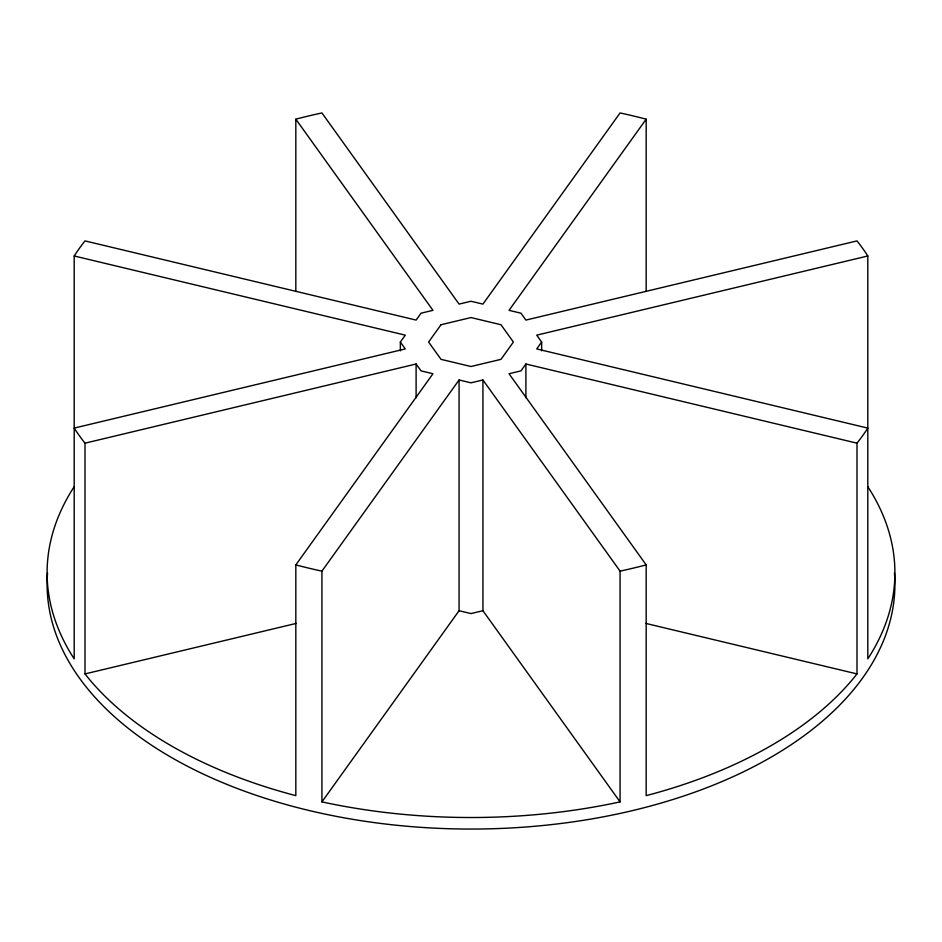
<?xml version="1.0" encoding="UTF-8"?>
<svg xmlns="http://www.w3.org/2000/svg" width="942" height="942" viewBox="0 0 942 942"><rect width="100%" height="100%" fill="white"/><g stroke="black" fill="none" stroke-linecap="round" stroke-linejoin="round"><path stroke-width="1.41" d="M74.194 486.72L72.664 489.075A423.9 244.732 0 0 0 72.664 656.492L74.194 658.847L74.194 255.977L75.254 254.328A423.9 244.732 0 0 1 83.744 242.494L85.004 240.905L416.105 320.08L421.039 313.191L432.967 310.342L295.823 119.187L298.579 118.456A423.9 244.732 0 0 1 319.091 113.558L321.928 112.946L459.072 304.101L471 301.252L482.928 304.101L620.072 112.946L622.909 113.558A423.9 244.732 0 0 1 643.421 118.456L646.177 119.187L646.177 291.149M400.35 350.86L400.35 342.04L405.284 335.152L74.194 255.977M85.004 443.176L85.004 673.919L86.817 676.215A423.9 244.732 0 0 0 291.855 794.589L295.823 795.637L295.823 564.894L432.967 373.738L421.039 370.877L416.105 364.001L85.004 443.176L83.744 441.586A423.9 244.732 0 0 1 75.254 429.74L74.194 428.104L405.284 348.929L400.35 342.04M321.928 571.135L459.072 379.979L471 382.829L482.928 379.979L620.072 571.135L620.072 801.877L615.986 802.761A423.9 244.732 0 0 1 326.014 802.761L321.928 801.877L321.928 571.135L319.091 570.522A423.9 244.732 0 0 1 298.579 565.612L295.823 564.894M646.177 119.187L509.033 310.342L520.961 313.191L525.895 320.08L856.996 240.905L858.256 242.494A423.9 244.732 0 0 1 866.746 254.328L867.806 255.977L867.806 658.847L869.336 656.492A423.9 244.732 0 0 0 869.336 489.075L867.806 486.72M856.996 443.176L525.895 364.001L520.961 370.877L509.033 373.738L646.177 564.894L646.177 795.637L650.145 794.589A423.9 244.732 0 0 0 855.183 676.215L856.996 673.919L856.996 443.176L858.256 441.586A423.9 244.732 0 0 0 866.746 429.74L867.806 428.104L536.716 348.929L541.65 342.04L536.716 335.152L867.806 255.977M321.928 801.877L459.072 610.722L459.072 379.979M646.177 564.894L643.421 565.612A423.9 244.732 0 0 1 622.909 570.522L620.072 571.135M85.004 673.919L296.224 623.404M620.072 801.877L482.928 610.722L471 613.572L459.072 610.722M645.776 623.404L856.996 673.919M541.65 342.04L541.65 350.86M525.895 364.001L525.895 397.795M482.928 379.979L482.928 610.722M416.105 364.001L416.105 397.795M295.823 119.187L295.823 291.149M894.441 572.936A423.9 244.732 0 0 1 471 829.054A423.9 244.732 0 0 1 47.559 572.936M441.021 324.731L428.61 342.04L441.021 359.349L471 366.509L500.979 359.349L513.39 342.04L500.979 324.731L471 317.56L441.021 324.731"/></g></svg>
